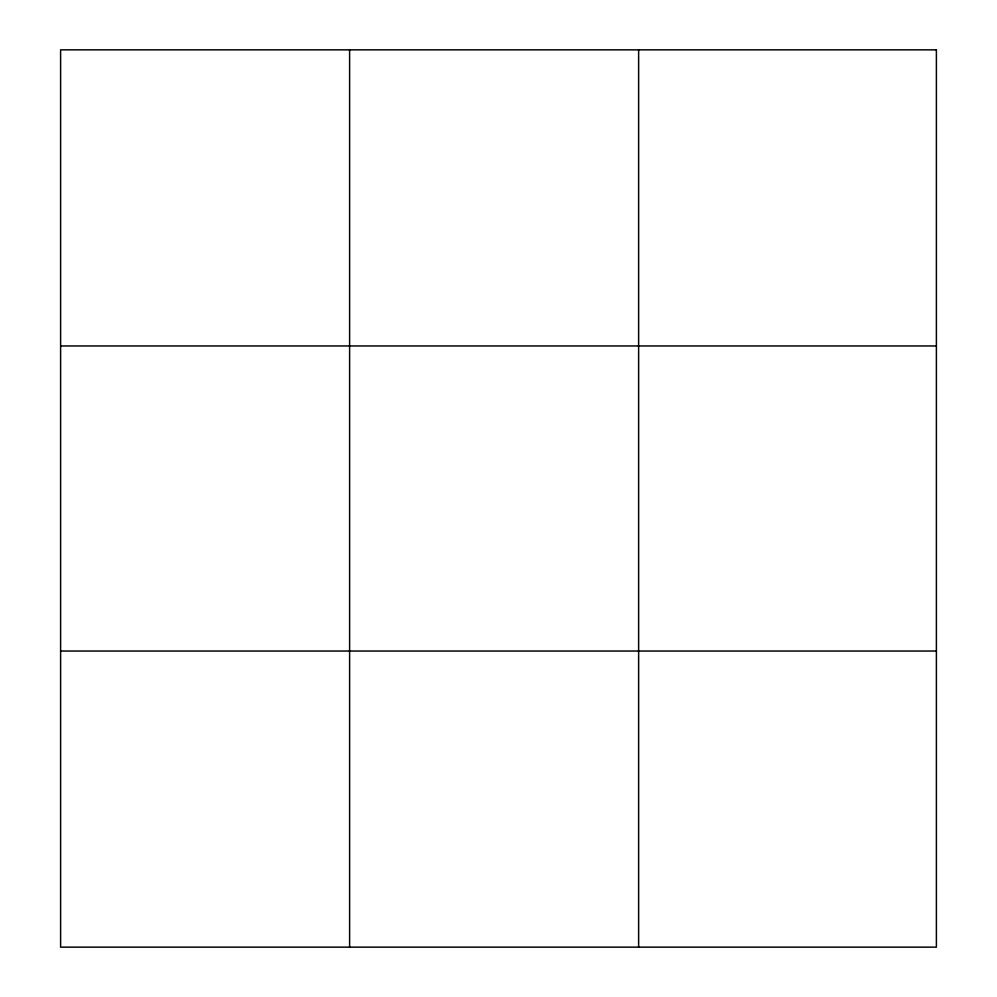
<?xml version="1.0" encoding="UTF-8"?>
<svg xmlns="http://www.w3.org/2000/svg" width="997" height="997" viewBox="0 0 997 997"><rect width="100%" height="100%" fill="white"/><g stroke="black" fill="none" stroke-linecap="round" stroke-linejoin="round"><path stroke-width="1.5" d="M349.611 49.85L349.611 947.15M638.628 49.85L638.628 947.15M60.605 345.959L936.395 345.959M60.605 651.041L936.395 651.041M936.395 49.85L936.395 947.15L60.605 947.15L60.605 49.85L936.395 49.85"/></g></svg>
